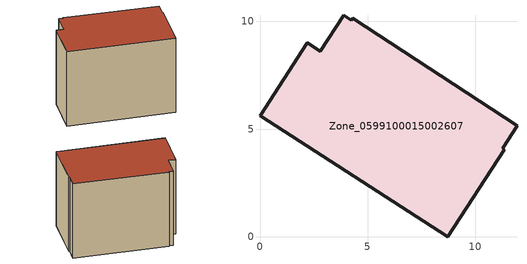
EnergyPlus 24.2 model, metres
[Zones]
Zone_0599100015002607
 floor ground (C_G): 11.94,5.14 11.28,4.1 11.34,4.03 8.73,0 0,5.62 2.2,9.01 2.8,8.62 3.88,10.28 4.24,10.06 4.3,10.16 z0.74
 wall outside (C_F): 0,5.62 8.73,0 11.34,4.03 11.28,4.1 11.94,5.14 4.3,10.16 4.24,10.06 3.88,10.28 2.8,8.62 2.2,9.01 0,5.62 z0.74:8.69
 roof outside (C_R): 8.73,0 11.34,4.03 11.28,4.1 11.94,5.14 4.3,10.16 4.24,10.06 3.88,10.28 2.8,8.62 2.2,9.01 0,5.62 z8.69
[BUILDING]
Pand.0599100015002607: North Axis=0; Terrain=City; Loads Convergence Tolerance Value=0.04; Temperature Convergence Tolerance Value=0.4; Solar Distribution=FullExterior; Maximum Number of Warmup Days=25; Minimum Number of Warmup Days=1
[Site:Location]
Rotterdam.The.Hague.AP_ZH_NLD Design_Conditions: Latitude=51.96; Longitude=4.45; Time Zone=1; Elevation=-4.5
[SITE:GROUNDTEMPERATURE:BUILDINGSURFACE]
18, 18, 18, 18, 18, 18, 18, 18, 18, 18, 18, 18
[MATERIAL] Thermal Absorptance=0.9; Solar Absorptance=0.7; Visible Absorptance=0.7
Name | Roughness | Thickness | Conductivity | Density | Specific Heat
G.TI.1965-1974 | MediumSmooth | 0.15 | 0.882353 | 540 | 1210
F.TI.1965-1974 | Rough | 0.3 | 0.697674 | 1920 | 840
R.TI.1965-1974 | MediumRough | 0.2 | 0.232558 | 1500 | 1000
[CONSTRUCTION]
C_G: G.TI.1965-1974
C_F: F.TI.1965-1974
C_R: R.TI.1965-1974
[ZONE]
Zone_0599100015002607: Type=1; Multiplier=1; Ceiling Height=Autocalculate; Volume=Autocalculate; Floor Area=autocalculate; Part of Total Floor Area=Yes
[ZONEINFILTRATION:DESIGNFLOWRATE]
Infil_Zone_0599100015002607: Zone or ZoneList or Space or SpaceList=Zone_0599100015002607; Schedule=AlwaysOn; Design Flow Rate Calculation Method=Flow/Area; Flow Rate per Floor Area=0.003; Constant Term Coefficient=1; Temperature Term Coefficient=0; Velocity Term Coefficient=0; Velocity Squared Term Coefficient=0
[HVACTEMPLATE:ZONE:IDEALLOADSAIRSYSTEM]
Zone_0599100015002607: Maximum Heating Supply Air Temperature=50; Minimum Cooling Supply Air Temperature=13; Maximum Heating Supply Air Humidity Ratio=0.0156; Minimum Cooling Supply Air Humidity Ratio=0.0077; Heating Limit=NoLimit; Cooling Limit=NoLimit; Dehumidification Control Type=ConstantSensibleHeatRatio; Cooling Sensible Heat Ratio=0.7; Dehumidification Setpoint=60; Humidification Control Type=None; Humidification Setpoint=30; Outdoor Air Method=None; Outdoor Air Flow Rate per Person=0.00944; Outdoor Air Flow Rate per Zone Floor Area=0; Outdoor Air Flow Rate per Zone=0; Demand Controlled Ventilation Type=None; Outdoor Air Economizer Type=NoEconomizer; Heat Recovery Type=None; Sensible Heat Recovery Effectiveness=0.7; Latent Heat Recovery Effectiveness=0.65
[ZONECONTROL:THERMOSTAT]
ThermostatControl_Zone_0599100015002607: Zone or ZoneList=Zone_0599100015002607; Control Type Schedule=DualSetpointControlType; Control 1=Thermostat_Zone_0599100015002607; Temperature Difference Between Cutout And Setpoint=0
[THERMOSTATSETPOINT:DUALSETPOINT]
Thermostat_Zone_0599100015002607: Heating Setpoint Temperature Schedule=HeatingSetpoint_Zone_0599100015002607; Cooling Setpoint Temperature Schedule=CoolingSetpoint_Zone_0599100015002607
[SCHEDULE:COMPACT]
HeatingSetpoint_Zone_0599100015002607: Through: 12/31, For: AllDays, Until: 24:00, 21
CoolingSetpoint_Zone_0599100015002607: Through: 12/31, For: AllDays, Until: 24:00, 24
DualSetpointControlType: Through: 12/31, For: AllDays, Until: 24:00, 4
AlwaysOn: Through: 12/31, For: AllDays, Until: 24:00, 1
